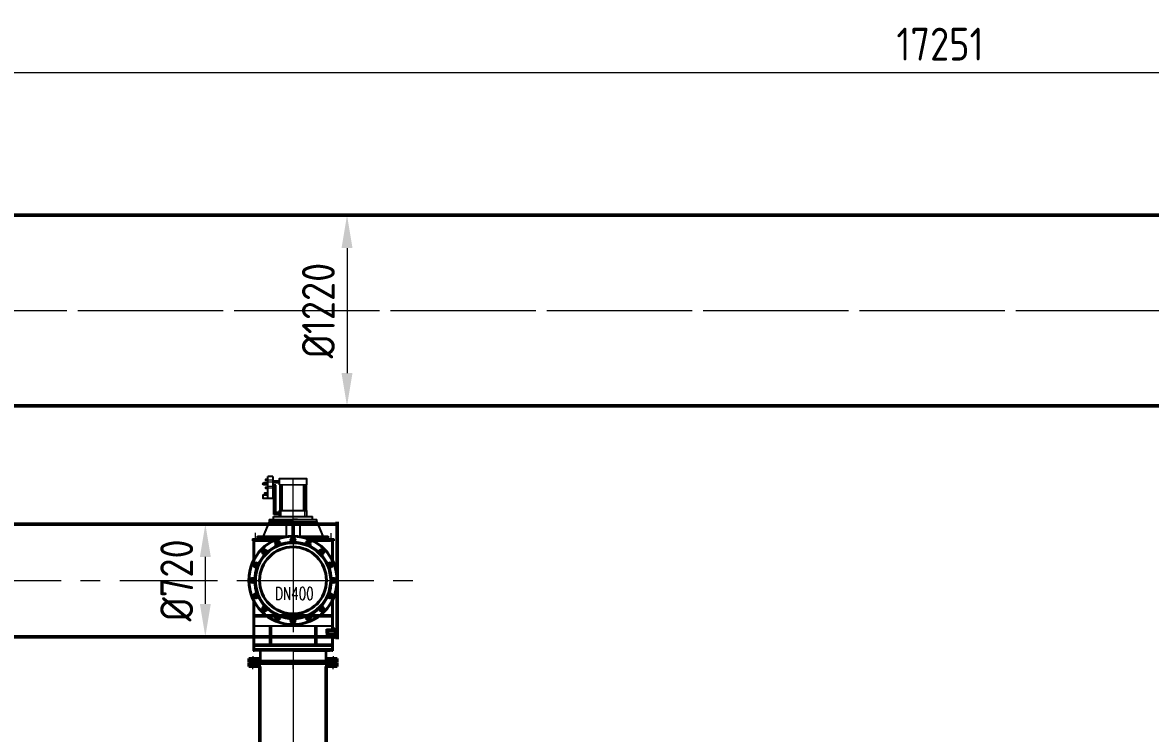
# Model space of a CAD drawing. Header units: millimetres. Extents: x 188205 to 604756, y -401673 to 15123.
# Drawn here: x 363421 to 370636, y -205197 to -200652 of the extents above; entities that cross this region are included whole.
import ezdxf

# ---------------------------------------------------------------- set-up
doc = ezdxf.new("R2010")
doc.units = ezdxf.units.MM
doc.header["$LTSCALE"] = 500
for name, pattern in [('CENTER', [2, 1.25, -0.25, 0.25, -0.25]), ('CONTINOUS', [0]), ('DASHEDX2', [38.1, 25.4, -12.7])]:
    doc.linetypes.add(name, pattern=pattern)
doc.layers.add('dim', color=7, linetype='Continuous')
for name, color, linetype, lineweight in [('gas', 2, 'Continuous', 50), ('POU', 4, 'Continuous', 20), ('SHI', 7, 'Continuous', 40), ('WEN', 3, 'Continuous', 20), ('ZHONG', 1, 'CENTER', 20), ('中心线', 1, 'CENTER', 18), ('尺寸', 4, 'Continuous', 18), ('虚线', 3, 'DASHEDX2', 25)]:
    doc.layers.add(name, color=color, linetype=linetype, lineweight=lineweight)
doc.styles.add('ACC', font='simplex.shx', dxfattribs={"width": 0.75, "bigfont": 'hztxt.shx'})
doc.styles.add('GB', font='gbenor.shx', dxfattribs={"bigfont": 'gbcbig.shx'})
doc.dimstyles.new('ISO-60', dxfattribs={"dimscale": 60, "dimtxt": 3.5, "dimasz": 3.5, "dimexe": 1.8, "dimexo": 1.25, "dimgap": 1.3, "dimtad": 1, "dimrnd": 1, "dimdsep": 46, "dimtxsty": 'GB', "dimcen": 0, "dimclrd": 3, "dimclre": 3, "dimclrt": 256, "dimadec": 0, "dimazin": 0, "dimtfac": 1, "dimtix": 1, "dimtmove": 0, "dimatfit": 3, "dimldrblk": 'DOTSMALL', "dimfxl": 0, "dimlwd": 20, "dimlwe": 20, "dimarcsym": 0})
pattern_1 = [(315, (-8383.129, 8656.28), (-2.245064, -2.245064), [])]
pattern_2 = [(45, (-8383.129, -9706.2963), (-2.245064, 2.245064), [])]

# ---------------------------------------------------------------- blocks, each defined once
blk = doc.blocks.new('gas-master-2')
at = {"layer": 'gas'}
for p, q in [((1570, 610), (18820.5, 610)), ((1570, -610), (18820.5, -610)), ((1314.5, -1365), (6339.5, -1365)), ((6339.5, -1350), (6339.5, -2100)), ((1314.5, -2085), (6339.5, -2085))]:
    blk.add_line(p, q, dxfattribs=at)
at = {"layer": 'ZHONG'}
for p, q in [((-11320, 0), (18820.5, 0)), ((-11015.7, 0), (19922.4, 0)), ((-11051.6, -1725), (6880, -1725))]:
    blk.add_line(p, q, dxfattribs=at)
blk = doc.blocks.new('*D247')
at = {"layer": 'Defpoints', "color": 0}
for p in [(365493.2, -201883.4), (365493.2, -203103.4), (365496.6, -203103.4)]:
    blk.add_point(p, dxfattribs=at)
at = {"layer": 'WEN', "color": 3, "lineweight": 20}
for p, q in [((365568.2, -201883.4), (365604.6, -201883.4)), ((365496.6, -202093.4), (365496.6, -202893.4)), ((365568.2, -203103.4), (365604.6, -203103.4))]:
    blk.add_line(p, q, dxfattribs=at)
at = {"layer": 'WEN', "color": 3}
for points in [[(365461.6, -202093.4), (365531.6, -202093.4), (365496.6, -201883.4)], [(365461.6, -202893.4), (365531.6, -202893.4), (365496.6, -203103.4)]]:
    blk.add_solid(points, dxfattribs=at)
at = {"layer": 'WEN', "insert": (365313.6, -202493.4), "char_height": 210, "attachment_point": 5, "rotation": 90, "style": 'GB'}
blk.add_mtext('%%c1220', dxfattribs=at)
blk = doc.blocks.new('_DotSmall')
at = {"color": 0, "linetype": 'ByBlock', "const_width": 0.5}
blk.add_lwpolyline([(-0.0625, 0, 1), (0.0625, 0, 1)], format="xyb", close=True, dxfattribs=at)
blk = doc.blocks.new('*D448')
at = {"layer": 'Defpoints', "color": 0}
for p in [(364590.4, -203858.4), (364623.1, -203858.4), (364623.1, -204578.4)]:
    blk.add_point(p, dxfattribs=at)
at = {"layer": 'WEN', "color": 3, "lineweight": 20}
for p, q in [((364548.1, -203858.4), (364482.4, -203858.4)), ((364590.4, -204368.4), (364590.4, -204068.4)), ((364548.1, -204578.4), (364482.4, -204578.4))]:
    blk.add_line(p, q, dxfattribs=at)
at = {"layer": 'WEN', "color": 3}
for points in [[(364555.4, -204068.4), (364625.4, -204068.4), (364590.4, -203858.4)], [(364555.4, -204368.4), (364625.4, -204368.4), (364590.4, -204578.4)]]:
    blk.add_solid(points, dxfattribs=at)
at = {"layer": 'WEN', "insert": (364407.4, -204218.4), "char_height": 210, "attachment_point": 5, "rotation": 90, "style": 'GB'}
blk.add_mtext('%%c720', dxfattribs=at)
blk = doc.blocks.new('wf-3tf-dn400-c')
at = {"layer": 'POU'}
h = blk.add_hatch(dxfattribs=at)
h.set_pattern_fill('ANSI31', color=256, style=0)
h.set_pattern_definition(pattern_1)
h.paths.add_polyline_path([(-244.5, -499), (-214, -499), (-214, -525), (-241, -525), (-244, -522), (-244.5, -522)])
h.paths.add_polyline_path([(-270.5, -522), (-282.5, -522), (-282.5, -499), (-270.5, -499)])
h = blk.add_hatch(dxfattribs=at)
h.set_pattern_fill('ANSI31', color=256, style=0)
h.set_pattern_definition(pattern_1)
h.paths.add_polyline_path([(244.5, -522), (244, -522), (241, -525), (214, -525), (214, -499), (244.5, -499)])
h.paths.add_polyline_path([(270.5, -499), (282.5, -499), (282.5, -522), (270.5, -522)])
h = blk.add_hatch(dxfattribs=at)
h.set_pattern_fill('ANSI31', color=256, style=0)
h.set_pattern_definition(pattern_2)
h.paths.add_polyline_path([(-244.5, -551), (-214, -551), (-214, -525), (-241, -525), (-244, -528), (-244.5, -528)])
h.paths.add_polyline_path([(-270.5, -528), (-282.5, -528), (-282.5, -551), (-270.5, -551)])
h = blk.add_hatch(dxfattribs=at)
h.set_pattern_fill('ANSI31', color=256, style=0)
h.set_pattern_definition(pattern_2)
h.paths.add_polyline_path([(244.5, -528), (244, -528), (241, -525), (214, -525), (214, -551), (244.5, -551)])
h.paths.add_polyline_path([(270.5, -551), (282.5, -551), (282.5, -528), (270.5, -528)])
at = {"layer": '尺寸'}
h = blk.add_hatch(dxfattribs=at)
h.set_pattern_fill('LINE', color=256, angle=45, style=0)
h.set_pattern_definition([(45, (-124314.4302, -158400.693), (-2.24506403, 2.24506403), [])])
h.paths.add_polyline_path([(214.9, -311.4), (214.9, -328.9), (221.9, -328.9), (221.9, -322.9), (221.9, -321.9), (224.9, -321.9), (224.9, -322.9), (264.9, -322.9), (264.9, -311.4), (264.9, -304.4), (254.9, -304.4), (254.9, -311.4)])
h.paths.add_polyline_path([(254.9, -361.4), (254.9, -368.4), (264.9, -368.4), (264.9, -361.4), (264.9, -349.9), (224.9, -349.9), (224.9, -350.9), (221.9, -350.9), (221.9, -348.4), (221.9, -343.9), (214.9, -343.9), (214.9, -361.4)])
h = blk.add_hatch(color=256, dxfattribs=at)
h.paths.add_polyline_path([(224.9, -324.4), (221.9, -324.4), (221.9, -328.4), (224.9, -328.4)])
h.paths.add_polyline_path([(224.9, -344.4), (221.9, -344.4), (221.9, -348.4), (224.9, -348.4)])
for p, q in [((-161.9, 522.9), (-161.9, 664.9)), ((-128.9, 664.9), (-161.9, 664.9)), ((-128.9, 664.9), (-128.9, 522.9)), ((-161.9, 622.9), (-186.6, 622.9)), ((-161.9, 610.9), (-186.6, 610.9)), ((-128.9, 642.9), (-128.9, 522.9)), ((-128.9, 636.9), (-89, 636.9)), ((-128.9, 624.9), (-89, 624.9)), ((-110.7, 608.9), (-128.9, 608.9)), ((-122.7, 596.9), (-128.9, 596.9)), ((-122.7, 421.8), (-122.7, 596.9)), ((-110.7, 433.8), (-110.7, 608.9)), ((-84, 611.9), (-84, 446.8)), ((-80, 446.8), (-80, 611.9)), ((-70, 446.8), (-70, 611.9)), ((70, 447), (70, 612.1)), ((80, 447), (80, 612.1)), ((84, 612.1), (84, 447)), ((-128.9, 522.9), (-161.9, 522.9)), ((-89, 433.8), (-110.7, 433.8)), ((-89, 446.8), (-89, 408.8)), ((-89, 446.8), (89, 446.8)), ((89, 409), (89, 446.8)), ((-152.5, 374), (-191, 282)), ((-152.5, 389), (-152.5, 374)), ((-152.5, 389), (0, 389)), ((-152.5, 389), (-28.5, 389)), ((0, 374), (-152.5, 374)), ((-124, 409), (124, 409)), ((-124, 389), (-124, 409)), ((-89, 421.8), (-122.7, 421.8)), ((-89, 389), (89, 389)), ((-44, 372.9), (-44, 282)), ((-28.5, 389), (0, 389)), ((-5, 374), (-5, 282.5)), ((0, 389), (152.5, 389)), ((28.5, 389), (0, 389)), ((0, 374), (152.5, 374)), ((5, 374), (5, 282.5)), ((44, 372.9), (44, 282)), ((124, 389), (124, 409)), ((152.5, 374), (152.5, 389)), ((152.5, 374), (191, 282)), ((-259.8, 265), (-97.9, 265)), ((-259.8, 265), (-259.8, 253.1)), ((-259.8, 253.1), (-125.6, 253)), ((-257.5, 265.1), (-97.8, 265)), ((-257.5, 253.1), (-125.6, 253)), ((-255, 253.1), (-255, 121.6)), ((-249, 253.1), (-249, 133.4)), ((-228, 265.1), (-228, 253.1)), ((-226.2, 282), (-16.8, 282)), ((-226.2, 270), (-226.2, 282)), ((-226.2, 270), (-83.1, 270)), ((-226.2, 270), (-83.1, 270)), ((-226.2, 270), (-226.2, 265)), ((17, 282), (225.8, 282)), ((83.1, 270), (225.8, 270)), ((83.1, 270), (225.8, 270)), ((97.9, 265), (232.9, 265)), ((97.9, 265), (236.7, 265)), ((254.9, 253), (125.6, 253)), ((125.6, 253), (236.9, 253)), ((225.8, 282), (225.8, 270)), ((225.8, 270), (225.8, 265)), ((227.9, 265), (227.9, 253)), ((232.9, 265), (260.2, 265)), ((236.9, 253), (233.9, 253)), ((236.9, 253), (239.9, 253)), ((248.9, 253), (248.9, 133.7)), ((254.9, 253), (254.9, 121.9)), ((255.2, 253), (260.2, 253)), ((260.2, 265), (260.2, 253)), ((-255, -121.6), (-255, -449.9)), ((-249, -133.4), (-249, -449.9)), ((248.9, -133.7), (248.9, -311.4)), ((254.9, -121.9), (254.9, -304.4)), ((-249, -289.9), (248.9, -289.9)), ((-149.9, -290.1), (-149.9, -410)), ((-139.9, -290.1), (-139.9, -410)), ((140.2, -290.4), (139.9, -410.3)), ((150.2, -290.5), (149.9, -410.3)), ((214.9, -336.4), (214.9, -311.4)), ((214.9, -311.4), (254.9, -311.4)), ((214.9, -328.9), (221.9, -328.9)), ((214.9, -336.4), (214.9, -361.4)), ((214.9, -343.9), (221.9, -343.9)), ((221.9, -321.9), (224.9, -321.9)), ((221.9, -324.4), (221.9, -321.9)), ((221.9, -336.4), (221.9, -322.9)), ((224.9, -324.4), (221.9, -324.4)), ((221.9, -328.4), (224.9, -328.4)), ((221.9, -336.4), (221.9, -349.9)), ((221.9, -344.4), (224.9, -344.4)), ((221.9, -348.4), (221.9, -350.9)), ((224.9, -348.4), (221.9, -348.4)), ((221.9, -350.9), (224.9, -350.9)), ((224.9, -321.9), (224.9, -336.4)), ((224.9, -324.4), (264.9, -324.4)), ((224.9, -350.9), (224.9, -336.4)), ((224.9, -348.4), (264.9, -348.4)), ((264.9, -304.4), (254.9, -304.4)), ((254.9, -304.4), (254.9, -311.4)), ((264.9, -311.4), (264.9, -304.4)), ((264.9, -311.4), (264.9, -336.4)), ((264.9, -361.4), (264.9, -336.4)), ((254.9, -410), (-254.9, -410)), ((254.9, -420), (-254.9, -420)), ((214.9, -361.4), (254.9, -361.4)), ((248.9, -361.4), (248.9, -449.9)), ((254.9, -368.4), (254.9, -361.4)), ((254.9, -368.4), (254.9, -449.9)), ((264.9, -368.4), (254.9, -368.4)), ((264.9, -361.4), (264.9, -368.4)), ((-255, -449.9), (-249, -449.9)), ((248.9, -439.9), (-249, -439.9)), ((248.9, -449.9), (-249, -449.9)), ((0, -449.9), (-238.5, -449.9)), ((-212.4, -450), (-212.4, -515)), ((-207.9, -450), (-207.9, -515)), ((0, -449.9), (238.4, -449.9)), ((207.9, -450), (207.9, -515)), ((212.4, -450), (212.4, -515)), ((248.9, -449.9), (254.9, -449.9)), ((212.4, -515), (-212.4, -515)), ((212.4, -535), (-212.4, -535))]:
    blk.add_line(p, q)
for points in [[(-89, 611.9), (89, 612.1), (89, 650.1), (-89, 649.9)], [(-161.9, 646.4), (-175.8, 645.1), (-175.8, 640.9), (-161.9, 639.4)], [(-161.9, 594.4), (-175.8, 593.1), (-175.8, 588.9), (-161.9, 587.4)], [(-172.7, 546.5), (-179.7, 546.5), (-179.7, 559.1), (-172.7, 559.1)]]:
    blk.add_lwpolyline(points, close=True)
blk.add_lwpolyline([(-161.9, 522.9), (-190.6, 522.9), (-190.6, 546.5), (-161.9, 546.5)])
blk.add_circle((-186.6, 616.9), 6)
at = {"layer": 'SHI'}
for p, q in [((-282.5, -499), (-213, -499)), ((-282.5, -499), (-282.5, -522)), ((-270.5, -499), (-270.5, -522)), ((-244.5, -499), (-244.5, -522)), ((-214, -499), (-214, -525)), ((213, -499), (282.5, -499)), ((214, -499), (214, -525)), ((244.5, -499), (244.5, -522)), ((270.5, -499), (270.5, -522)), ((282.5, -499), (282.5, -522)), ((-282.5, -522), (-244, -522)), ((-282.5, -528), (-244, -528)), ((-282.5, -551), (-282.5, -528)), ((-282.5, -551), (-213, -551)), ((-270.5, -551), (-270.5, -528)), ((-244.5, -551), (-244.5, -528)), ((-241, -525), (-244, -522)), ((-241, -525), (-244, -528)), ((-241, -525), (241, -525)), ((-241, -525), (241, -525)), ((-214, -551), (-214, -525)), ((213, -551), (282.5, -551)), ((214, -551), (214, -525)), ((241, -525), (244, -522)), ((241, -525), (244, -528)), ((244, -522), (282.5, -522)), ((244, -528), (282.5, -528)), ((244.5, -551), (244.5, -528)), ((270.5, -551), (270.5, -528)), ((282.5, -551), (282.5, -528))]:
    blk.add_line(p, q, dxfattribs=at)
for centre, radius in [((0, 0), 282.5), ((0, 0), 244), ((0, 0), 241), ((-98.5, 237.9), 13), ((0, 257.5), 13), ((98.5, 237.9), 13), ((0, 0), 214), ((-182.1, 182.1), 13), ((182.1, 182.1), 13), ((-237.9, 98.5), 13), ((237.9, 98.5), 13), ((-257.5, 0), 13), ((257.5, 0), 13), ((-237.9, -98.5), 13), ((237.9, -98.5), 13), ((-182.1, -182.1), 13), ((182.1, -182.1), 13), ((-98.5, -237.9), 13), ((0, -257.5), 13), ((98.5, -237.9), 13)]:
    blk.add_circle(centre, radius, dxfattribs=at)
at = {"layer": 'ZHONG'}
for p, q in [((0, 307.8), (0, -316.7)), ((-82.4, 244.6), (-114.7, 231.2)), ((-105.6, 255), (-91.2, 220.2)), ((17.5, 257.5), (-17.5, 257.5)), ((114.7, 231.2), (82.3, 244.6)), ((105.6, 255), (91.2, 220.2)), ((-195.1, 195.1), (-168.5, 168.5)), ((-169.7, 194.4), (-194.5, 169.7)), ((195.1, 195.1), (168.5, 168.5)), ((194.4, 169.7), (169.7, 194.5)), ((-255, 105.6), (-220.2, 91.2)), ((-231.2, 114.7), (-244.6, 82.3)), ((255, 105.6), (220.2, 91.2)), ((244.6, 82.4), (231.2, 114.7)), ((-316.9, 0), (319.7, 0)), ((-257.5, 17.5), (-257.5, -17.5)), ((257.5, -17.5), (257.5, 17.5)), ((-255, -105.6), (-220.2, -91.2)), ((-244.6, -82.4), (-231.2, -114.7)), ((255, -105.6), (220.2, -91.2)), ((231.2, -114.7), (244.6, -82.3)), ((-195.1, -195.1), (-168.5, -168.5)), ((-194.4, -169.7), (-169.7, -194.5)), ((195.1, -195.1), (168.5, -168.5)), ((169.7, -194.4), (194.5, -169.7)), ((-114.7, -231.2), (-82.3, -244.6)), ((-105.6, -255), (-91.2, -220.2)), ((-17.5, -257.5), (17.5, -257.5)), ((82.4, -244.6), (114.7, -231.2)), ((105.6, -255), (91.2, -220.2)), ((-257.5, -483.4), (-257.5, -535.4)), ((0, -483.4), (0, -535.4)), ((257.5, -483.4), (257.5, -535.4)), ((-257.5, -566.6), (-257.5, -514.7)), ((0, -566.6), (0, -514.7)), ((257.5, -566.6), (257.5, -514.7))]:
    blk.add_line(p, q, dxfattribs=at)
at = {"layer": '中心线'}
for p, q in [((0, 409), (0, 650.1)), ((-161.9, 642.9), (-179.3, 642.9)), ((-161.9, 590.9), (-179.3, 590.9)), ((-161.9, 642.9), (-128.9, 642.9)), ((-161.9, 630.9), (-128.9, 630.9)), ((-161.9, 602.9), (-128.9, 602.9)), ((-161.9, 590.9), (-128.9, 590.9)), ((-128.9, 630.9), (-89, 630.9)), ((-116.7, 602.9), (-128.9, 602.9)), ((-116.7, 427.8), (-116.7, 602.9)), ((-75, 408.8), (-75, 611.9)), ((75, 409), (75, 612.1)), ((0, 275), (0, 528.1)), ((-89, 427.8), (-116.7, 427.8)), ((-243, 303.1), (-243, 253.1)), ((0, 294.6), (0, -721)), ((242.8, 303), (242.8, 253)), ((242.9, 303), (242.9, 253)), ((214.9, -336.4), (264.9, -336.4))]:
    blk.add_line(p, q, dxfattribs=at)
at = {"layer": '尺寸'}
for p, q in [((-194.2, 616.9), (-161.9, 616.9)), ((-161.9, 616.9), (-186.6, 616.9)), ((224.9, -322.9), (264.9, -322.9)), ((224.9, -349.9), (264.9, -349.9))]:
    blk.add_line(p, q, dxfattribs=at)
at = {"layer": '虚线'}
for p, q in [((248.9, -223), (-249, -223)), ((248.9, -233), (-249, -233))]:
    blk.add_line(p, q, dxfattribs=at)
at = {"layer": 'dim', "style": 'ACC', "width": 0.7}
blk.add_text('DN400', height=80, dxfattribs=at).set_placement((-115.1, -124.2))
blk = doc.blocks.new('蝶阀-DN300')
at = {"linetype": 'CONTINOUS'}
for p, q in [((-220, 226), (220, 226)), ((-220, 226), (-220, 178)), ((220, 226), (220, 178)), ((-220, 202), (220, 202)), ((-220, 178), (220, 178)), ((-162.5, 178), (-162.5, 48)), ((-162.5, 178), (162.5, 48)), ((162.5, 178), (162.5, 48)), ((-220, 48), (220, 48)), ((-220, 48), (-220, 0)), ((-220, 24), (220, 24)), ((-220, 0), (220, 0)), ((220, 48), (220, 0))]:
    blk.add_line(p, q, dxfattribs=at)
at = {"layer": '中心线', "ltscale": 0.04}
for p, q in [((-197.5, 239.3), (-197.5, 164.3)), ((197.5, 239.3), (197.5, 164.3)), ((-197.5, -13.3), (-197.5, 61.7)), ((197.5, -13.3), (197.5, 61.7))]:
    blk.add_line(p, q, dxfattribs=at)
at = {"layer": '中心线', "ltscale": 0.1}
blk.add_line((0, 257.7), (0, -52.1), dxfattribs=at)
blk = doc.blocks.new('波纹管-DN300')
at = {"linetype": 'CONTINOUS'}
for p, q in [((162.5, 227.6), (-162.5, 227.6)), ((-162.5, 227.6), (-162.5, 204.1)), ((162.5, 227.6), (162.5, 204.1)), ((-162.5, 23.5), (-162.5, 0)), ((162.5, 0), (-162.5, 0)), ((162.5, 23.5), (162.5, 0))]:
    blk.add_line(p, q, dxfattribs=at)
at = {"ltscale": 0.5}
for p, q in [((-166.1, 204.1), (0, 204.1)), ((-166.1, 168), (0, 168)), ((166.1, 204.1), (0, 204.1)), ((166.1, 168), (0, 168)), ((-166.1, 131.9), (0, 131.9)), ((-166.1, 95.7), (0, 95.7)), ((166.1, 131.9), (0, 131.9)), ((166.1, 95.7), (0, 95.7)), ((-166.1, 59.6), (0, 59.6)), ((-166.1, 23.5), (0, 23.5)), ((166.1, 59.6), (0, 59.6)), ((166.1, 23.5), (0, 23.5))]:
    blk.add_line(p, q, dxfattribs=at)
for centre, major_axis, start_param, end_param in [((-166.1, 186.1), (-0.4, 18.1), -0.023739, 3.117854), ((-166.1, 149.9), (-0.2, 18.1), 3.129948, 6.271541), ((166.1, 149.9), (-0.4, 18.1), -0.023739, 3.117854), ((166.1, 186.1), (-0.2, 18.1), 3.129948, 6.271541), ((-166.1, 113.8), (-0.4, 18.1), -0.023739, 3.117854), ((-166.1, 77.7), (0.5, 18.1), 3.166909, 6.308502), ((166.1, 77.7), (0.6, 18.1), 0.034016, 3.175609), ((166.1, 113.8), (-0.2, 18.1), 3.129948, 6.271541), ((-166.1, 41.5), (-0.4, 18.1), -0.023739, 3.117854), ((166.1, 41.5), (-0.2, 18.1), 3.129948, 6.271541)]:
    blk.add_ellipse(centre, major_axis=major_axis, ratio=1, start_param=start_param, end_param=end_param, dxfattribs=at)
at = {"layer": 'ZHONG', "linetype": 'CONTINOUS'}
blk.add_line((0, -30.7), (0, 254.2), dxfattribs=at)
blk = doc.blocks.new('gas-b2')
for p, q in [((857, 1454.2), (857, 574.6)), ((1283, 1454.2), (1283, 574.6)), ((857, 574.6), (857, -262.5)), ((1283, 574.6), (1283, -262.5)), ((835, 162.5), (835, -162.5)), ((835, 162.5), (857, 162.5)), ((835, -162.5), (857, -162.5)), ((1283, -262.5), (857, -262.5)), ((907.5, -412.5), (857, -262.5)), ((1232.5, -412.5), (1283, -262.5)), ((372.5, -300), (372.5, -512.5)), ((372.5, -300), (697.5, -300)), ((697.5, -300), (697.5, -512.5)), ((907.5, -412.5), (907.5, -512.5)), ((1232.5, -412.5), (907.5, -412.5)), ((1232.5, -412.5), (1232.5, -512.5)), ((907.5, -738.5), (907.5, -2334.7)), ((1232.5, -738.5), (1232.5, -2334.7))]:
    blk.add_line(p, q)
for radius in [462.5, 137.5]:
    blk.add_arc((835, -300), radius, 90, 180)
at = {"layer": 'ZHONG', "linetype": 'CENTER'}
for p, q in [((1070, 1454.2), (1070, -2562.3)), ((535, -300), (535, -1049.3))]:
    blk.add_line(p, q, dxfattribs=at)
at = {"layer": 'ZHONG'}
blk.add_line((835, 0), (1070, 0), dxfattribs=at)
blk.add_arc((835, -300), 300, 90, 180, dxfattribs=at)
for name, p in [('蝶阀-DN300', (535, -738.5)), ('波纹管-DN300', (1070, -2562.3))]:
    blk.add_blockref(name, p)
at = {"xscale": -1}
blk.add_blockref('蝶阀-DN300', (1070, -738.5), dxfattribs=at)
blk = doc.blocks.new('*D639')
at = {"layer": 'Defpoints', "color": 0}
for p in [(360664.2, -200972.9), (360664.2, -201883.4), (377914.7, -201883.4)]:
    blk.add_point(p, dxfattribs=at)
at = {"layer": 'WEN', "color": 3, "lineweight": 20}
for p, q in [((360664.2, -201808.4), (360664.2, -200864.9)), ((377914.7, -201808.4), (377914.7, -200864.9)), ((377704.7, -200972.9), (360874.2, -200972.9))]:
    blk.add_line(p, q, dxfattribs=at)
at = {"layer": 'WEN', "color": 3}
for points in [[(360874.2, -200937.9), (360874.2, -201007.9), (360664.2, -200972.9)], [(377704.7, -200937.9), (377704.7, -201007.9), (377914.7, -200972.9)]]:
    blk.add_solid(points, dxfattribs=at)
at = {"layer": 'WEN', "insert": (369289.5, -200789.9), "char_height": 210, "attachment_point": 5, "style": 'GB'}
blk.add_mtext('17251', dxfattribs=at)

msp = doc.modelspace()

# ---------------------------------------------------------------- block references
msp.add_blockref('wf-3tf-dn400-c', (365151.212, -204218.413))
at = {"layer": 'gas'}
msp.add_blockref('gas-b2', (364081.212, -206223.974), dxfattribs=at)
at = {"layer": 'WEN'}
msp.add_blockref('gas-master-2', (359094.204, -202493.413), dxfattribs=at)

# ---------------------------------------------------------------- dimensions: what is measured, and where the dimension line sits
dim = msp.add_linear_dim(base=(360664.204, -200972.89), p1=(377914.741, -201883.413), p2=(360664.204, -201883.413), dimstyle='ISO-60', dxfattribs=at)
dim.commit()
dim.dimension.update_dxf_attribs({"geometry": '*D639', "text_midpoint": (369289.472, -200789.89)})
for base, p1, p2, picture, middle in [((365496.623, -203103.413), (365493.229, -201883.413), (365493.229, -203103.413), '*D247', (365313.623, -202493.413)), ((364590.353, -203858.4), (364623.086, -204578.4), (364623.086, -203858.4), '*D448', (364407.353, -204218.4))]:
    dim = msp.add_linear_dim(base=base, p1=p1, p2=p2, angle=90, dimstyle='ISO-60', override={"dimpost": '%%c<>'}, dxfattribs=at)
    dim.commit()
    dim.dimension.update_dxf_attribs({"geometry": picture, "text_midpoint": middle})

doc.saveas('drawing.dxf')
